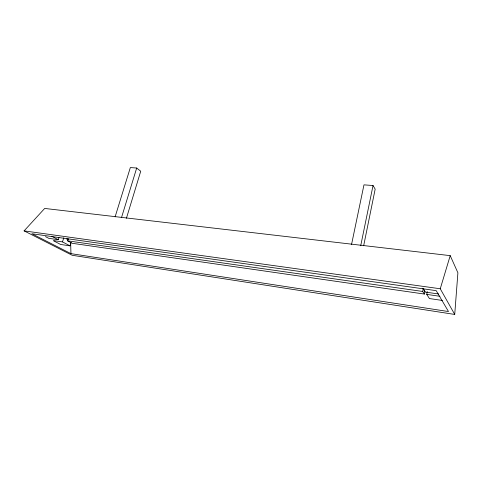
<?xml version="1.0" encoding="UTF-8"?>
<svg xmlns="http://www.w3.org/2000/svg" width="482" height="482" viewBox="0 0 482 482"><rect width="100%" height="100%" fill="white"/><g stroke="black" fill="none" stroke-linecap="round" stroke-linejoin="round"><path stroke-width="0.72" d="M454.725 314.439L457.9 272.794L450.212 255.641L44.687 208.441L24.1 230.872L72.204 255.285L454.725 314.439L440.253 288.766L450.212 255.641M68.233 238.879L67.601 240.837L72.216 243.296L424.395 294.056L424.907 291.128M442.374 300.449L429.426 298.551L426.751 294.394L427.251 291.538M424.395 294.056L422.702 291.459L423.22 288.501M363.663 245.76L375.171 189.137L373.032 185.522L363.97 184.853L351.505 244.693M360.711 245.766L373.032 185.522M126.423 218.268L140.732 171.231L136.689 168.031L130.345 167.561L115.102 216.882M121.494 217.629L136.689 168.031M53.641 240.855L60.618 244.464L69.998 245.838L71.089 242.458M53.731 240.632L62.461 241.892L63.811 237.777M45.465 236.626L48.79 238.343L58.292 239.705L58.973 237.632M24.1 230.872L440.253 288.766M68.215 239.229L66.745 239.018L67.986 239.687M67.601 240.837L422.702 291.459M438.59 293.978L425.263 292.08L422.822 288.284M426.751 294.394L439.946 296.297M70.944 253.64L448.489 311.547L436.21 290.652L31.896 233.752L70.944 253.64L70.649 242.422M51.707 236.252L58.292 239.705M62.461 241.892L69.998 245.838M423.714 289.375L424.395 290.435"/></g></svg>
